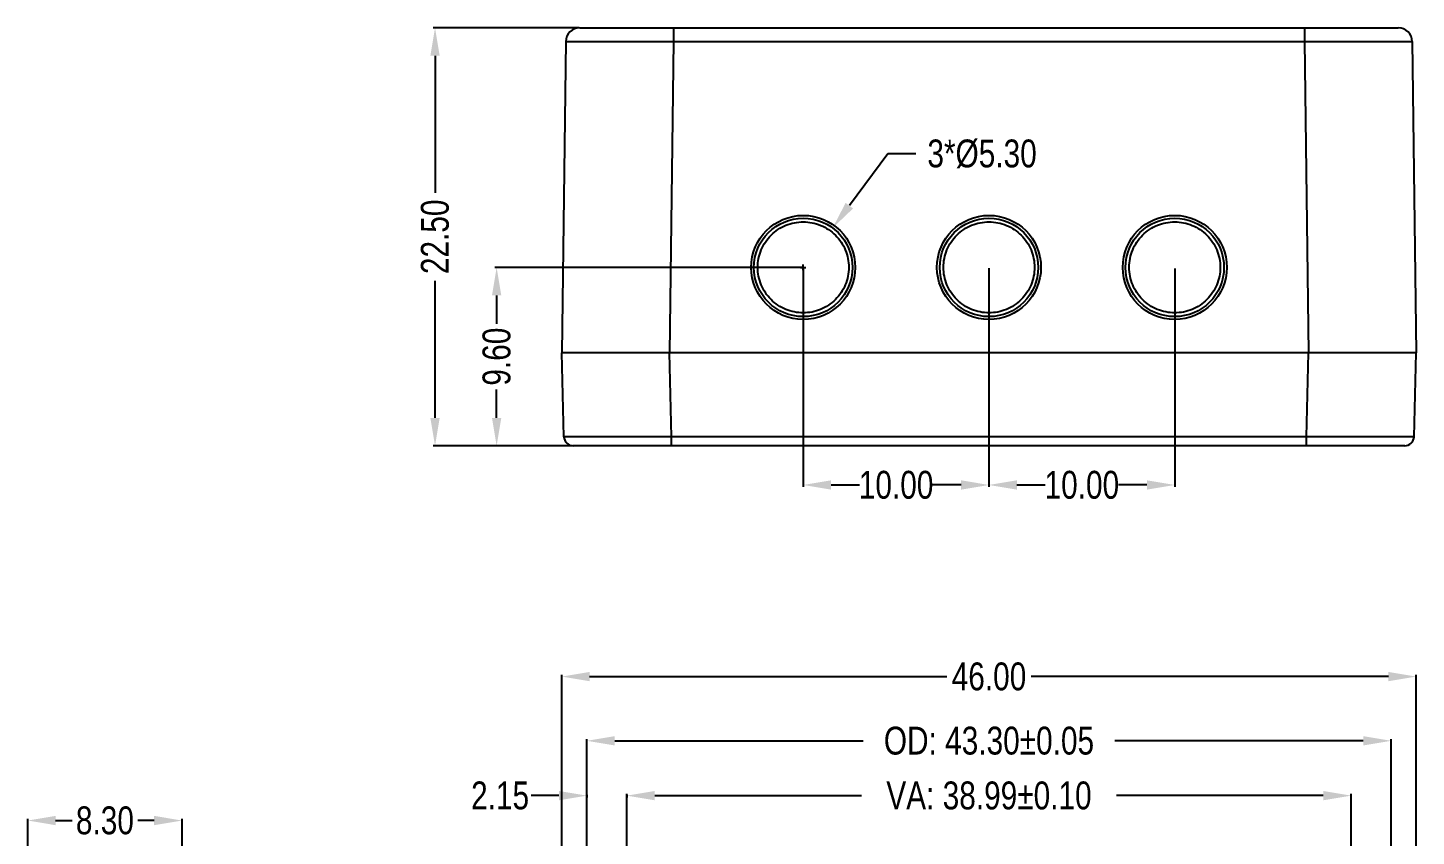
# Model space of a CAD drawing. Header units: inches. Extents: x -3 to 198, y -225 to -95.
# Drawn here: x 11.5 to 86.2, y -138.8 to -95.3 of the extents above; entities that cross this region are included whole.
import ezdxf

# ---------------------------------------------------------------- set-up
doc = ezdxf.new("R2010")
doc.units = ezdxf.units.IN
doc.header["$LTSCALE"] = 1.21
doc.header["$MEASUREMENT"] = 0
doc.header["$PDMODE"] = 3
doc.header["$PDSIZE"] = 0.3125
doc.layers.get('0').update_dxf_attribs({"linetype": 'CONTINUOUS'})
doc.layers.get('Defpoints').update_dxf_attribs({"linetype": 'CONTINUOUS'})
doc.layers.add('DIM', color=3, linetype='CONTINUOUS')
doc.styles.get("Standard").update_dxf_attribs({"font": 'txt', "width": 0.8})
doc.dimstyles.get("Standard").update_dxf_attribs({"dimtxt": 0.15625, "dimasz": 0.1875, "dimexe": 0.125, "dimexo": 0.0625, "dimgap": 0.09, "dimtad": 0, "dimtih": 1, "dimtoh": 1, "dimzin": 4, "dimdsep": 46, "dimtxsty": 'STANDARD', "dimblk": '_FILLED', "dimblk1": '_FILLED', "dimblk2": '_FILLED', "dimcen": 0.09, "dimazin": 1, "dimtp": 0.01, "dimtm": 0.01, "dimtfac": 1, "dimtofl": 0, "dimtmove": 0, "dimatfit": 3, "dimldrblk": '_FILLED', "dimfxl": 1, "dimtolj": 1, "dimtzin": 4, "dimarcsym": 0})

# ---------------------------------------------------------------- blocks, each defined once
blk = doc.blocks.new('_FILLED')
at = {"color": 0, "linetype": 'ByBlock'}
blk.add_solid([(0, 0), (-1, 0.167), (-1, -0.167)], dxfattribs=at)
blk = doc.blocks.new('*D28')
at = {"layer": 'Defpoints', "color": 0}
for p in [(19.761, -137.978), (11.457, -157.776), (19.761, -157.763)]:
    blk.add_point(p, dxfattribs=at)
at = {"layer": 'DIM', "color": 0, "lineweight": -2}
for p, q in [((11.457, -157.729), (11.457, -137.884)), ((12.957, -137.978), (13.841, -137.978)), ((18.261, -137.978), (17.376, -137.978)), ((19.761, -157.716), (19.761, -137.884))]:
    blk.add_line(p, q, dxfattribs=at)
at = {"layer": 'DIM', "color": 0, "lineweight": -2, "xscale": 1.5, "yscale": 1.5, "zscale": 1.5, "rotation": 180}
blk.add_blockref('_FILLED', (11.457, -137.978), dxfattribs=at)
at = {"layer": 'DIM', "color": 0, "lineweight": -2, "xscale": 1.5, "yscale": 1.5, "zscale": 1.5}
blk.add_blockref('_FILLED', (19.761, -137.978), dxfattribs=at)
at = {"layer": 'DIM', "color": 0, "insert": (15.609, -137.978), "char_height": 1.5, "attachment_point": 5}
blk.add_mtext('\\A1;8.30', dxfattribs=at)
blk = doc.blocks.new('*D29')
at = {"layer": 'Defpoints', "color": 0}
for p in [(36.698, -108.207), (53.202, -108.207), (40.833, -117.807)]:
    blk.add_point(p, dxfattribs=at)
at = {"layer": 'DIM', "color": 0, "lineweight": -2}
for p, q in [((53.155, -108.207), (36.604, -108.207)), ((36.698, -109.707), (36.698, -111.239)), ((36.698, -116.307), (36.698, -114.774)), ((40.786, -117.807), (36.604, -117.807))]:
    blk.add_line(p, q, dxfattribs=at)
at = {"layer": 'DIM', "color": 0, "lineweight": -2, "xscale": 1.5, "yscale": 1.5, "zscale": 1.5}
for p, rotation in [((36.698, -108.207), 90), ((36.698, -117.807), 270)]:
    blk.add_blockref('_FILLED', p, dxfattribs=dict(at, rotation=rotation))
at = {"layer": 'DIM', "color": 0, "insert": (36.698, -113.007), "char_height": 1.5, "attachment_point": 5, "rotation": 90}
blk.add_mtext('\\A1;9.60', dxfattribs=at)
blk = doc.blocks.new('*D30')
at = {"layer": 'Defpoints', "color": 0}
for p in [(33.381, -95.307), (41.171, -95.307), (40.833, -117.807)]:
    blk.add_point(p, dxfattribs=at)
at = {"layer": 'DIM', "color": 0, "lineweight": -2}
for p, q in [((41.124, -95.307), (33.287, -95.307)), ((33.381, -96.807), (33.381, -104.189)), ((33.381, -116.307), (33.381, -108.924)), ((40.786, -117.807), (33.287, -117.807))]:
    blk.add_line(p, q, dxfattribs=at)
at = {"layer": 'DIM', "color": 0, "lineweight": -2, "xscale": 1.5, "yscale": 1.5, "zscale": 1.5}
for p, rotation in [((33.381, -95.307), 90), ((33.381, -117.807), 270)]:
    blk.add_blockref('_FILLED', p, dxfattribs=dict(at, rotation=rotation))
at = {"layer": 'DIM', "color": 0, "insert": (33.381, -106.557), "char_height": 1.5, "attachment_point": 5, "rotation": 90}
blk.add_mtext('\\A1;22.50', dxfattribs=at)
blk = doc.blocks.new('*D31')
at = {"layer": 'Defpoints', "color": 0}
for p in [(53.202, -108.204), (63.202, -108.207), (63.202, -119.915)]:
    blk.add_point(p, dxfattribs=at)
at = {"layer": 'DIM', "color": 0, "lineweight": -2}
for p, q in [((53.202, -108.251), (53.202, -120.008)), ((63.202, -108.254), (63.202, -120.008)), ((54.702, -119.915), (56.234, -119.915)), ((61.702, -119.915), (60.169, -119.915))]:
    blk.add_line(p, q, dxfattribs=at)
at = {"layer": 'DIM', "color": 0, "lineweight": -2, "xscale": 1.5, "yscale": 1.5, "zscale": 1.5, "rotation": 180}
blk.add_blockref('_FILLED', (53.202, -119.915), dxfattribs=at)
at = {"layer": 'DIM', "color": 0, "lineweight": -2, "xscale": 1.5, "yscale": 1.5, "zscale": 1.5}
blk.add_blockref('_FILLED', (63.202, -119.915), dxfattribs=at)
at = {"layer": 'DIM', "color": 0, "insert": (58.202, -119.915), "char_height": 1.5, "attachment_point": 5}
blk.add_mtext('\\A1;10.00', dxfattribs=at)
blk = doc.blocks.new('*D32')
at = {"layer": 'Defpoints', "color": 0}
for p in [(63.202, -108.204), (73.202, -108.207), (73.202, -119.915)]:
    blk.add_point(p, dxfattribs=at)
at = {"layer": 'DIM', "color": 0, "lineweight": -2}
for p, q in [((63.202, -108.251), (63.202, -120.008)), ((73.202, -108.254), (73.202, -120.008)), ((64.702, -119.915), (66.234, -119.915)), ((71.702, -119.915), (70.169, -119.915))]:
    blk.add_line(p, q, dxfattribs=at)
at = {"layer": 'DIM', "color": 0, "lineweight": -2, "xscale": 1.5, "yscale": 1.5, "zscale": 1.5, "rotation": 180}
blk.add_blockref('_FILLED', (63.202, -119.915), dxfattribs=at)
at = {"layer": 'DIM', "color": 0, "lineweight": -2, "xscale": 1.5, "yscale": 1.5, "zscale": 1.5}
blk.add_blockref('_FILLED', (73.202, -119.915), dxfattribs=at)
at = {"layer": 'DIM', "color": 0, "insert": (68.202, -119.915), "char_height": 1.5, "attachment_point": 5}
blk.add_mtext('\\A1;10.00', dxfattribs=at)
blk = doc.blocks.new('*D34')
at = {"layer": 'Defpoints', "color": 0}
for p in [(82.697, -136.637), (43.707, -153.075), (82.697, -153.075)]:
    blk.add_point(p, dxfattribs=at)
at = {"layer": 'DIM', "color": 0, "lineweight": -2}
for p, q in [((43.707, -153.028), (43.707, -136.543)), ((45.207, -136.637), (56.334, -136.637)), ((81.197, -136.637), (70.069, -136.637)), ((82.697, -153.028), (82.697, -136.543))]:
    blk.add_line(p, q, dxfattribs=at)
at = {"layer": 'DIM', "color": 0, "lineweight": -2, "xscale": 1.5, "yscale": 1.5, "zscale": 1.5, "rotation": 180}
blk.add_blockref('_FILLED', (43.707, -136.637), dxfattribs=at)
at = {"layer": 'DIM', "color": 0, "lineweight": -2, "xscale": 1.5, "yscale": 1.5, "zscale": 1.5}
blk.add_blockref('_FILLED', (82.697, -136.637), dxfattribs=at)
at = {"layer": 'DIM', "color": 0, "insert": (63.202, -136.637), "char_height": 1.5, "attachment_point": 5}
blk.add_mtext('\\A1;VA: 38.99%%p0.10', dxfattribs=at)
blk = doc.blocks.new('*D37')
at = {"layer": 'Defpoints', "color": 0}
for p in [(84.852, -133.686), (41.552, -147.867), (84.852, -147.867)]:
    blk.add_point(p, dxfattribs=at)
at = {"layer": 'DIM', "color": 0, "lineweight": -2}
for p, q in [((41.552, -147.82), (41.552, -133.592)), ((43.052, -133.686), (56.434, -133.686)), ((83.352, -133.686), (69.969, -133.686)), ((84.852, -147.82), (84.852, -133.592))]:
    blk.add_line(p, q, dxfattribs=at)
at = {"layer": 'DIM', "color": 0, "lineweight": -2, "xscale": 1.5, "yscale": 1.5, "zscale": 1.5, "rotation": 180}
blk.add_blockref('_FILLED', (41.552, -133.686), dxfattribs=at)
at = {"layer": 'DIM', "color": 0, "lineweight": -2, "xscale": 1.5, "yscale": 1.5, "zscale": 1.5}
blk.add_blockref('_FILLED', (84.852, -133.686), dxfattribs=at)
at = {"layer": 'DIM', "color": 0, "insert": (63.202, -133.686), "char_height": 1.5, "attachment_point": 5}
blk.add_mtext('\\A1;OD: 43.30%%p0.05', dxfattribs=at)
blk = doc.blocks.new('*D39')
at = {"layer": 'Defpoints', "color": 0}
for p in [(40.202, -130.229), (40.202, -147.621), (86.202, -147.62)]:
    blk.add_point(p, dxfattribs=at)
at = {"layer": 'DIM', "color": 0, "lineweight": -2}
for p, q in [((40.202, -147.575), (40.202, -130.135)), ((41.702, -130.229), (60.934, -130.229)), ((84.702, -130.229), (65.469, -130.229)), ((86.202, -147.573), (86.202, -130.135))]:
    blk.add_line(p, q, dxfattribs=at)
at = {"layer": 'DIM', "color": 0, "lineweight": -2, "xscale": 1.5, "yscale": 1.5, "zscale": 1.5, "rotation": 180}
blk.add_blockref('_FILLED', (40.202, -130.229), dxfattribs=at)
at = {"layer": 'DIM', "color": 0, "lineweight": -2, "xscale": 1.5, "yscale": 1.5, "zscale": 1.5}
blk.add_blockref('_FILLED', (86.202, -130.229), dxfattribs=at)
at = {"layer": 'DIM', "color": 0, "insert": (63.202, -130.229), "char_height": 1.5, "attachment_point": 5}
blk.add_mtext('\\A1;46.00', dxfattribs=at)
blk = doc.blocks.new('*D42')
at = {"layer": 'Defpoints', "color": 0}
for p in [(41.552, -136.543), (41.552, -136.637), (43.707, -136.543)]:
    blk.add_point(p, dxfattribs=at)
at = {"layer": 'DIM', "color": 0, "lineweight": -2}
for p, q in [((40.052, -136.637), (38.552, -136.637)), ((41.552, -136.59), (41.552, -136.731)), ((43.707, -136.59), (43.707, -136.731)), ((45.207, -136.637), (46.707, -136.637))]:
    blk.add_line(p, q, dxfattribs=at)
at = {"layer": 'DIM', "color": 0, "lineweight": -2, "xscale": 1.5, "yscale": 1.5, "zscale": 1.5}
blk.add_blockref('_FILLED', (41.552, -136.637), dxfattribs=at)
at = {"layer": 'DIM', "color": 0, "lineweight": -2, "xscale": 1.5, "yscale": 1.5, "zscale": 1.5, "rotation": 180}
blk.add_blockref('_FILLED', (43.707, -136.637), dxfattribs=at)
at = {"layer": 'DIM', "color": 0, "insert": (36.884, -136.637), "char_height": 1.5, "attachment_point": 5}
blk.add_mtext('\\A1;2.15', dxfattribs=at)
blk = doc.blocks.new('*D44')
at = {"layer": 'Defpoints', "color": 0}
for p in [(54.787, -106.081), (51.616, -110.328)]:
    blk.add_point(p, dxfattribs=at)
at = {"layer": 'DIM', "color": 0, "lineweight": -2}
for p, q in [((57.762, -102.098), (55.685, -104.879)), ((59.262, -102.098), (57.762, -102.098)), ((53.053, -108.204), (53.35, -108.204)), ((53.202, -108.353), (53.202, -108.056))]:
    blk.add_line(p, q, dxfattribs=at)
at = {"layer": 'DIM', "color": 0, "lineweight": -2, "xscale": 1.5, "yscale": 1.5, "zscale": 1.5, "rotation": 233.2520763965029}
blk.add_blockref('_FILLED', (54.787, -106.081), dxfattribs=at)
at = {"layer": 'DIM', "color": 0, "insert": (62.829, -102.098), "char_height": 1.5, "attachment_point": 5}
blk.add_mtext('\\A1;3*%%C5.30', dxfattribs=at)

msp = doc.modelspace()

# ---------------------------------------------------------------- linework, layer by layer
at = {"color": 7, "linetype": 'Continuous'}
for p, q in [((41.171, -95.304), (85.233, -95.304)), ((46.221, -95.304), (46.221, -96.045)), ((80.183, -95.304), (80.183, -96.045)), ((40.421, -96.045), (40.202, -112.804)), ((46.221, -96.045), (46.001, -112.804)), ((46.221, -96.045), (80.183, -96.045)), ((80.183, -96.045), (80.402, -112.804)), ((85.983, -96.045), (86.202, -112.804)), ((40.32, -117.317), (40.202, -112.804)), ((86.202, -112.804), (40.202, -112.804)), ((46.118, -117.317), (46, -112.804)), ((80.286, -117.317), (80.404, -112.804)), ((86.084, -117.317), (86.202, -112.804)), ((46.118, -117.804), (46.118, -117.317)), ((80.286, -117.317), (46.118, -117.317)), ((80.286, -117.804), (80.286, -117.317)), ((85.584, -117.804), (40.82, -117.804))]:
    msp.add_line(p, q, dxfattribs=at)
for centre, radius in [((53.202, -108.204), 2.8), ((53.202, -108.204), 2.65), ((63.202, -108.204), 2.8), ((63.202, -108.204), 2.65), ((73.202, -108.204), 2.8), ((73.202, -108.204), 2.65)]:
    msp.add_circle(centre, radius, dxfattribs=at)
for centre, radius, start, end in [((41.171, -96.054), 0.75, 90, 179.25), ((85.233, -96.054), 0.75, 0.75, 90), ((40.82, -117.304), 0.5, 181.5, 270), ((85.584, -117.304), 0.5, 270, 358.5)]:
    msp.add_arc(centre, radius, start, end, dxfattribs=at)
for points, knots in [([(40.421, -96.045), (40.421, -96.044), (40.425, -96.045), (40.429, -96.044), (40.438, -96.044), (40.45, -96.043), (40.466, -96.043), (40.494, -96.043), (40.538, -96.043), (40.6, -96.042), (40.676, -96.042), (40.765, -96.042), (40.91, -96.041), (41.123, -96.041), (41.415, -96.041), (41.753, -96.04), (42.134, -96.04), (42.555, -96.04), (43.182, -96.041), (44.031, -96.041), (45.104, -96.043), (45.844, -96.044), (46.221, -96.045)], [0, 0, 0, 0, 0.000306, 0.001214, 0.002724, 0.004834, 0.007543, 0.010849, 0.019247, 0.030014, 0.043125, 0.05854, 0.076221, 0.118223, 0.168718, 0.227212, 0.293139, 0.36586, 0.444671, 0.617488, 0.80497, 1, 1, 1, 1]), ([(80.183, -96.045), (80.56, -96.044), (81.301, -96.043), (82.375, -96.041), (83.225, -96.041), (83.852, -96.04), (84.272, -96.04), (84.653, -96.04), (84.991, -96.041), (85.282, -96.041), (85.495, -96.041), (85.639, -96.042), (85.729, -96.042), (85.804, -96.042), (85.867, -96.043), (85.91, -96.043), (85.938, -96.043), (85.954, -96.043), (85.965, -96.044), (85.975, -96.044), (85.979, -96.045), (85.983, -96.044), (85.983, -96.045)], [0, 0, 0, 0, 0.195196, 0.382911, 0.555834, 0.634656, 0.707346, 0.773211, 0.831625, 0.882028, 0.923942, 0.941588, 0.956969, 0.970046, 0.980791, 0.989176, 0.992476, 0.995179, 0.997284, 0.99879, 0.999695, 1, 1, 1, 1]), ([(50.752, -108.202), (50.752, -107.883), (50.879, -107.239), (51.425, -106.424), (52.241, -105.879), (53.204, -105.688), (54.166, -105.88), (54.981, -106.426), (55.525, -107.24), (55.652, -107.883), (55.652, -108.202)], [0, 0, 0, 0, 0.124973, 0.250043, 0.375195, 0.500285, 0.625288, 0.750224, 0.875114, 1, 1, 1, 1]), ([(60.752, -108.202), (60.752, -107.883), (60.879, -107.239), (61.425, -106.424), (62.241, -105.879), (63.204, -105.688), (64.166, -105.88), (64.981, -106.426), (65.525, -107.24), (65.652, -107.883), (65.652, -108.202)], [0, 0, 0, 0, 0.124973, 0.250043, 0.375195, 0.500285, 0.625288, 0.750224, 0.875114, 1, 1, 1, 1]), ([(70.752, -108.202), (70.752, -107.883), (70.879, -107.239), (71.425, -106.424), (72.241, -105.879), (73.204, -105.688), (74.166, -105.88), (74.981, -106.426), (75.525, -107.24), (75.652, -107.883), (75.652, -108.202)], [0, 0, 0, 0, 0.124973, 0.250043, 0.375195, 0.500285, 0.625288, 0.750224, 0.875114, 1, 1, 1, 1]), ([(55.652, -108.202), (55.652, -108.52), (55.524, -109.165), (54.979, -109.979), (54.163, -110.525), (53.2, -110.715), (52.238, -110.523), (51.423, -109.978), (50.879, -109.164), (50.752, -108.52), (50.752, -108.202)], [0, 0, 0, 0, 0.124973, 0.250043, 0.375195, 0.500285, 0.625288, 0.750224, 0.875114, 1, 1, 1, 1]), ([(65.652, -108.202), (65.652, -108.52), (65.524, -109.165), (64.979, -109.979), (64.163, -110.525), (63.2, -110.715), (62.238, -110.523), (61.423, -109.978), (60.879, -109.164), (60.752, -108.52), (60.752, -108.202)], [0, 0, 0, 0, 0.124973, 0.250043, 0.375195, 0.500285, 0.625288, 0.750224, 0.875114, 1, 1, 1, 1]), ([(75.652, -108.202), (75.652, -108.52), (75.524, -109.165), (74.979, -109.979), (74.163, -110.525), (73.2, -110.715), (72.238, -110.523), (71.423, -109.978), (70.879, -109.164), (70.752, -108.52), (70.752, -108.202)], [0, 0, 0, 0, 0.124973, 0.250043, 0.375195, 0.500285, 0.625288, 0.750224, 0.875114, 1, 1, 1, 1]), ([(46.118, -117.317), (45.741, -117.318), (45.001, -117.32), (43.927, -117.321), (43.077, -117.322), (42.45, -117.323), (42.03, -117.323), (41.649, -117.323), (41.312, -117.323), (41.02, -117.322), (40.808, -117.322), (40.663, -117.321), (40.574, -117.321), (40.498, -117.32), (40.436, -117.32), (40.393, -117.319), (40.365, -117.319), (40.349, -117.319), (40.337, -117.318), (40.328, -117.318), (40.324, -117.317), (40.32, -117.318), (40.32, -117.317)], [0, 0, 0, 0, 0.195199, 0.382918, 0.555845, 0.634669, 0.707359, 0.773224, 0.831637, 0.882036, 0.923946, 0.94159, 0.956968, 0.970044, 0.980787, 0.989171, 0.992471, 0.995174, 0.99728, 0.998786, 0.999692, 1, 1, 1, 1]), ([(86.084, -117.317), (86.084, -117.318), (86.08, -117.317), (86.076, -117.318), (86.067, -117.318), (86.055, -117.319), (86.039, -117.319), (86.011, -117.319), (85.968, -117.32), (85.905, -117.32), (85.829, -117.321), (85.74, -117.321), (85.595, -117.322), (85.382, -117.322), (85.09, -117.323), (84.752, -117.323), (84.371, -117.323), (83.951, -117.323), (83.324, -117.322), (82.475, -117.321), (81.402, -117.32), (80.663, -117.318), (80.286, -117.317)], [0, 0, 0, 0, 0.000309, 0.001219, 0.002729, 0.00484, 0.007549, 0.010855, 0.019252, 0.030017, 0.043126, 0.058539, 0.076219, 0.118216, 0.168708, 0.2272, 0.293127, 0.365849, 0.444663, 0.617484, 0.80497, 1, 1, 1, 1])]:
    msp.add_open_spline(points, degree=3, knots=knots, dxfattribs=at)

# ---------------------------------------------------------------- dimensions: what is measured, and where the dimension line sits
at = {"layer": 'DIM'}
for base, p2, picture, middle in [((33.381, -95.307), (41.171, -95.307), '*D30', (33.381, -106.557)), ((36.698, -108.207), (53.202, -108.207), '*D29', (36.698, -113.007))]:
    dim = msp.add_linear_dim(base=base, p1=(40.833, -117.807), p2=p2, angle=90, dimstyle='STANDARD', override={"dimscale": 0.75, "dimtxt": 2, "dimasz": 2, "dimtih": 0, "dimzin": 0, "dimcen": 0.198, "dimadec": 0, "dimazin": 0, "dimtp": 0, "dimtm": 0, "dimtdec": 4, "dimtzin": 0}, dxfattribs=at)
    dim.commit()
    dim.dimension.update_dxf_attribs({"geometry": picture, "text_midpoint": middle})
dim = msp.add_diameter_dim_2p(p1=(51.616, -110.328), p2=(54.787, -106.081), dimstyle='STANDARD', override={"dimscale": 0.75, "dimtxt": 2, "dimasz": 2, "dimtih": 0, "dimzin": 0, "dimpost": '3*%%C<>', "dimcen": 0.198, "dimadec": 0, "dimazin": 0, "dimtp": 0, "dimtm": 0, "dimtdec": 4, "dimtzin": 0}, dxfattribs=at)
dim.commit()
dim.dimension.update_dxf_attribs({"geometry": '*D44', "text_midpoint": (57.762, -102.098), "dimtype": 163})
for base, p1, p2, override, picture, middle in [((63.202, -119.915), (53.202, -108.204), (63.202, -108.207), {"dimscale": 0.75, "dimtxt": 2, "dimasz": 2, "dimtih": 0, "dimzin": 0, "dimcen": 0.198, "dimadec": 0, "dimazin": 0, "dimtp": 0, "dimtm": 0, "dimtdec": 4, "dimtzin": 0}, '*D31', (58.202, -119.915)), ((73.202, -119.915), (63.202, -108.204), (73.202, -108.207), {"dimscale": 0.75, "dimtxt": 2, "dimasz": 2, "dimtih": 0, "dimzin": 0, "dimcen": 0.198, "dimadec": 0, "dimazin": 0, "dimtp": 0, "dimtm": 0, "dimtdec": 4, "dimtzin": 0}, '*D32', (68.202, -119.915)), ((40.202, -130.229), (86.202, -147.62), (40.202, -147.621), {"dimscale": 0.75, "dimtxt": 2, "dimasz": 2, "dimtih": 0, "dimzin": 0, "dimcen": 0.198, "dimadec": 0, "dimazin": 0, "dimtp": 0, "dimtm": 0, "dimtdec": 4, "dimtzin": 0}, '*D39', (63.202, -130.229)), ((84.852, -133.686), (41.552, -147.867), (84.852, -147.867), {"dimscale": 0.75, "dimtxt": 2, "dimasz": 2, "dimtih": 0, "dimzin": 0, "dimpost": 'OD: <>', "dimblk": '_FILLED', "dimcen": 0.198, "dimadec": 0, "dimazin": 0, "dimtol": 1, "dimtp": 0.05, "dimtm": 0.05, "dimtzin": 0}, '*D37', (63.202, -133.686)), ((82.697, -136.637), (43.707, -153.075), (82.697, -153.075), {"dimscale": 0.75, "dimtxt": 2, "dimasz": 2, "dimtih": 0, "dimzin": 0, "dimpost": 'VA: <>', "dimblk": '_FILLED', "dimcen": 0.198, "dimadec": 0, "dimazin": 0, "dimtol": 1, "dimtp": 0.1, "dimtm": 0.1, "dimtzin": 0}, '*D34', (63.202, -136.637)), ((41.5519, -136.637), (43.7067, -136.5432), (41.5519, -136.5432), {"dimscale": 0.75, "dimtxt": 2, "dimasz": 2, "dimtih": 0, "dimzin": 0, "dimcen": 0.198, "dimadec": 0, "dimazin": 0, "dimtp": 0, "dimtm": 0, "dimtdec": 4, "dimtzin": 0}, '*D42', (36.8844, -136.637)), ((19.761, -137.978), (11.457, -157.776), (19.761, -157.763), {"dimscale": 0.75, "dimtxt": 2, "dimasz": 2, "dimtih": 0, "dimzin": 0, "dimcen": 0.198, "dimadec": 0, "dimazin": 0, "dimtp": 0, "dimtm": 0, "dimtdec": 4, "dimtzin": 0}, '*D28', (15.609, -137.978))]:
    dim = msp.add_linear_dim(base=base, p1=p1, p2=p2, dimstyle='STANDARD', override=override, dxfattribs=at)
    dim.commit()
    dim.dimension.update_dxf_attribs({"geometry": picture, "text_midpoint": middle})

doc.saveas('drawing.dxf')
